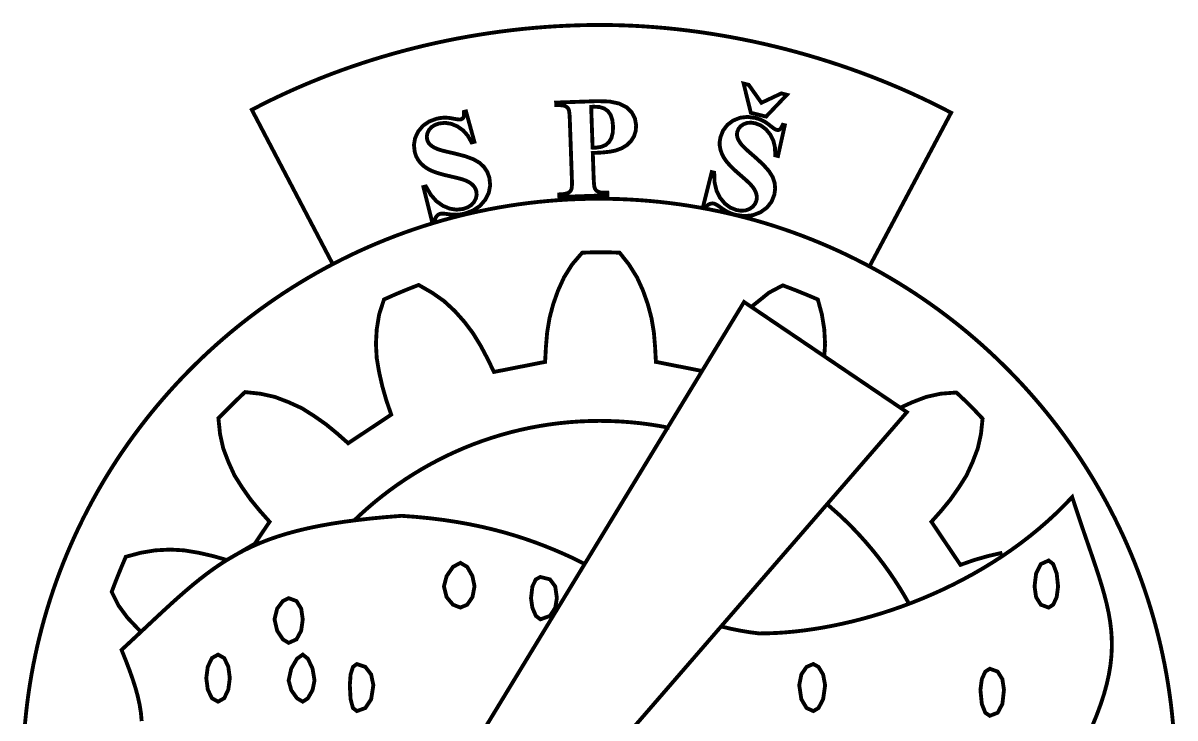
# Model space of a CAD drawing. Extents: x -0.59 to 0.41, y -0.83 to 0.48.
# Drawn here: x -0.54 to 0.356, y -0.064 to 0.477 of the extents above; entities that cross this region are included whole.
import ezdxf

# ---------------------------------------------------------------- set-up
doc = ezdxf.new("R2010")
doc.units = 0
doc.header["$LTSCALE"] = 0.000394
doc.layers.add('LAYER_1', color=7, linetype='CONTINUOUS')

msp = doc.modelspace()

# ---------------------------------------------------------------- linework, layer by layer
at = {"layer": 'LAYER_1', "color": 59, "linetype": 'CONTINUOUS', "const_width": 0.003}
for points in [[(0.119, 0.287705), (0.182217, 0.406764), (0.174724, 0.410646), (0.167146, 0.414429), (0.159488, 0.418106), (0.151752, 0.421681), (0.143941, 0.42515), (0.136059, 0.428512), (0.12811, 0.431768), (0.120098, 0.434913), (0.112024, 0.437953), (0.103894, 0.440882), (0.095713, 0.443697), (0.087476, 0.446398), (0.079197, 0.448988), (0.070874, 0.451461), (0.062512, 0.453819), (0.05411, 0.456059), (0.045677, 0.458181), (0.037213, 0.460181), (0.028724, 0.462063), (0.020213, 0.463819), (0.011681, 0.465457), (0.003134, 0.466969), (-0.005425, 0.468354), (-0.013992, 0.469614), (-0.022567, 0.470744), (-0.031146, 0.471748), (-0.03972, 0.472618), (-0.048291, 0.473358), (-0.056854, 0.473969), (-0.065406, 0.474445), (-0.073941, 0.474787), (-0.082461, 0.474992), (-0.090957, 0.475063), (-0.099445, 0.475), (-0.107945, 0.474811), (-0.116457, 0.4745), (-0.124969, 0.474063), (-0.133484, 0.4735), (-0.141996, 0.472819), (-0.150508, 0.472012), (-0.159012, 0.471079), (-0.167508, 0.470028), (-0.175992, 0.468854), (-0.184461, 0.467559), (-0.192913, 0.466142), (-0.201346, 0.464602), (-0.20976, 0.462945), (-0.218146, 0.461165), (-0.226508, 0.459268), (-0.234839, 0.457248), (-0.243134, 0.45511), (-0.251398, 0.452854), (-0.259618, 0.45048), (-0.267803, 0.447992), (-0.275941, 0.445382), (-0.284035, 0.442657), (-0.292083, 0.439815), (-0.300075, 0.436854), (-0.308016, 0.43378), (-0.315898, 0.430591), (-0.323724, 0.427283), (-0.331484, 0.423862), (-0.339181, 0.420327), (-0.346811, 0.416681), (-0.354374, 0.412917), (-0.361862, 0.409039), (-0.298693, 0.288547)], [(0.354874, -0.069102), (0.354122, -0.061331), (0.35324, -0.053594), (0.352224, -0.045898), (0.351079, -0.03824), (0.349803, -0.03063), (0.348402, -0.023059), (0.34687, -0.015531), (0.345217, -0.008051), (0.343437, -0.000618), (0.341531, 0.006768), (0.339508, 0.014102), (0.337358, 0.02139), (0.335091, 0.028622), (0.332705, 0.035807), (0.330201, 0.042937), (0.327583, 0.050008), (0.324846, 0.057028), (0.322, 0.063988), (0.319035, 0.07089), (0.315961, 0.077732), (0.312776, 0.084516), (0.309484, 0.091236), (0.306079, 0.097894), (0.302571, 0.104488), (0.298953, 0.111016), (0.295236, 0.117476), (0.291409, 0.12387), (0.287484, 0.130193), (0.283457, 0.136449), (0.279327, 0.142634), (0.275098, 0.148744), (0.270776, 0.154783), (0.26635, 0.160748), (0.261835, 0.166634), (0.257224, 0.172445), (0.25252, 0.178181), (0.24772, 0.183835), (0.242835, 0.189406), (0.237854, 0.194898), (0.232787, 0.200307), (0.227634, 0.20563), (0.222394, 0.21087), (0.217071, 0.216024), (0.211661, 0.221091), (0.206169, 0.226071), (0.200594, 0.230957), (0.194945, 0.235756), (0.189209, 0.240461), (0.183398, 0.245071), (0.177512, 0.249587), (0.171547, 0.254012), (0.165508, 0.258335), (0.159398, 0.262563), (0.153213, 0.266693), (0.146957, 0.27072), (0.140634, 0.274646), (0.13424, 0.278469), (0.12778, 0.282193), (0.121252, 0.285807), (0.114657, 0.289315), (0.108, 0.29272), (0.10128, 0.296012), (0.094496, 0.299197), (0.087654, 0.302272), (0.080752, 0.305232), (0.073791, 0.308083), (0.066772, 0.310819), (0.059697, 0.313441), (0.052571, 0.315941), (0.045386, 0.318327), (0.038154, 0.320594), (0.030866, 0.322744), (0.023528, 0.324768), (0.016146, 0.326673), (0.008709, 0.328453), (0.001228, 0.330106), (-0.006295, 0.331638), (-0.013866, 0.333039), (-0.021476, 0.334315), (-0.029134, 0.335461), (-0.036831, 0.336476), (-0.044567, 0.337358), (-0.052339, 0.33811), (-0.060154, 0.338728), (-0.068, 0.339209), (-0.075882, 0.339555), (-0.083799, 0.339764), (-0.091744, 0.339831), (-0.099697, 0.339764), (-0.107614, 0.339555), (-0.115496, 0.339209), (-0.123346, 0.338728), (-0.131157, 0.33811), (-0.138929, 0.337358), (-0.146665, 0.336476), (-0.154362, 0.335461), (-0.16202, 0.334315), (-0.16963, 0.333039), (-0.177201, 0.331638), (-0.184728, 0.330106), (-0.192209, 0.328453), (-0.199642, 0.326673), (-0.207028, 0.324768), (-0.214362, 0.322744), (-0.22165, 0.320594), (-0.228882, 0.318327), (-0.236067, 0.315941), (-0.243193, 0.313441), (-0.250268, 0.310819), (-0.257287, 0.308083), (-0.264248, 0.305232), (-0.27115, 0.302272), (-0.277992, 0.299197), (-0.284776, 0.296012), (-0.291496, 0.29272), (-0.298154, 0.289315), (-0.304744, 0.285807), (-0.311276, 0.282193), (-0.317736, 0.278469), (-0.32413, 0.274646), (-0.330457, 0.27072), (-0.336709, 0.266693), (-0.342894, 0.262563), (-0.349004, 0.258335), (-0.355043, 0.254012), (-0.361008, 0.249587), (-0.366898, 0.245071), (-0.372709, 0.240461), (-0.378441, 0.235756), (-0.384094, 0.230957), (-0.389665, 0.226071), (-0.395157, 0.221091), (-0.400567, 0.216024), (-0.405894, 0.21087), (-0.41113, 0.20563), (-0.416283, 0.200307), (-0.42135, 0.194898), (-0.426331, 0.189406), (-0.431217, 0.183835), (-0.436016, 0.178181), (-0.44072, 0.172445), (-0.445331, 0.166634), (-0.44985, 0.160748), (-0.454272, 0.154783), (-0.458594, 0.148744), (-0.462823, 0.142634), (-0.466953, 0.136449), (-0.47098, 0.130193), (-0.474906, 0.12387), (-0.478732, 0.117476), (-0.482453, 0.111016), (-0.486067, 0.104488), (-0.489579, 0.097894), (-0.49298, 0.091236), (-0.496276, 0.084516), (-0.499457, 0.077732), (-0.502531, 0.07089), (-0.505496, 0.063988), (-0.508343, 0.057028), (-0.511079, 0.050008), (-0.513697, 0.042937), (-0.516205, 0.035807), (-0.518587, 0.028622), (-0.520854, 0.02139), (-0.523, 0.014102), (-0.525028, 0.006768), (-0.526933, -0.000618), (-0.528713, -0.008051), (-0.530366, -0.015531), (-0.531898, -0.023059), (-0.533299, -0.03063), (-0.534575, -0.03824), (-0.53572, -0.045898), (-0.536736, -0.053594), (-0.537618, -0.061331), (-0.53837, -0.069102)], [(-0.012681, 0.206004), (-0.04748, 0.212858), (-0.048106, 0.224457), (-0.049047, 0.235748), (-0.050929, 0.247024), (-0.053748, 0.257681), (-0.057508, 0.268335), (-0.062213, 0.278681), (-0.06848, 0.288705), (-0.075685, 0.297803), (-0.080492, 0.29802), (-0.085508, 0.298098), (-0.090732, 0.298114), (-0.095429, 0.298098), (-0.10013, 0.29802), (-0.104835, 0.297803), (-0.112669, 0.288705), (-0.118933, 0.278681), (-0.123642, 0.268335), (-0.127402, 0.257681), (-0.13022, 0.247024), (-0.132102, 0.235748), (-0.133043, 0.224457), (-0.133669, 0.212858), (-0.173472, 0.205024), (-0.178488, 0.21537), (-0.183811, 0.225398), (-0.189772, 0.235118), (-0.196354, 0.24389), (-0.20387, 0.252346), (-0.212335, 0.260193), (-0.221736, 0.266772), (-0.232083, 0.272724), (-0.241157, 0.269173), (-0.250165, 0.265409), (-0.259039, 0.261445), (-0.262795, 0.249843), (-0.264677, 0.238252), (-0.265303, 0.226965), (-0.264677, 0.215685), (-0.262795, 0.204713), (-0.260291, 0.193744), (-0.257157, 0.182772), (-0.253394, 0.171803), (-0.286925, 0.149555), (-0.295394, 0.157075), (-0.304169, 0.16428), (-0.313571, 0.170866), (-0.322976, 0.176819), (-0.333315, 0.18152), (-0.343972, 0.185594), (-0.355252, 0.188098), (-0.367169, 0.189354), (-0.374063, 0.182819), (-0.380957, 0.175937), (-0.38785, 0.16898), (-0.386598, 0.15676), (-0.384091, 0.145472), (-0.380016, 0.134823), (-0.375311, 0.124472), (-0.369358, 0.115075), (-0.36278, 0.105677), (-0.355563, 0.096894), (-0.348051, 0.088437), (-0.359543, 0.071346)], [(0.08415, 0.226965), (0.083528, 0.238252), (0.081646, 0.249843), (0.078512, 0.261445), (0.069634, 0.265193), (0.060543, 0.26887), (0.051248, 0.272409), (0.040587, 0.266772), (0.026283, 0.255272)], [(-0.242437, -0.173906), (0.021114, 0.259492), (0.147803, 0.17376), (-0.095047, -0.106457)], [(0.083472, 0.216224), (0.083711, 0.219799), (0.08394, 0.223382), (0.08415, 0.226965)], [(0.222063, 0.064303), (0.211087, 0.061791), (0.200122, 0.058657), (0.189465, 0.054894), (0.166898, 0.088437), (0.174417, 0.096894), (0.18163, 0.105677), (0.188209, 0.115075), (0.194165, 0.124472), (0.19887, 0.134823), (0.202941, 0.145472), (0.205445, 0.15676), (0.206701, 0.168665), (0.200236, 0.175551), (0.193421, 0.182366), (0.186327, 0.189039), (0.174106, 0.188098), (0.162823, 0.185594), (0.152165, 0.18152), (0.141823, 0.176819)], [(-0.036882, 0.161531), (-0.044453, 0.162949), (-0.052094, 0.164157), (-0.059799, 0.16515), (-0.067571, 0.165929), (-0.075402, 0.166492), (-0.083291, 0.166831), (-0.091232, 0.166945), (-0.099173, 0.166831), (-0.107063, 0.166492), (-0.114894, 0.165929), (-0.122665, 0.16515), (-0.13037, 0.164157), (-0.138012, 0.162949), (-0.145583, 0.161531), (-0.153079, 0.159909), (-0.160496, 0.158083), (-0.167839, 0.156055), (-0.175094, 0.153831), (-0.182268, 0.151413), (-0.18935, 0.148803), (-0.196343, 0.146008), (-0.20324, 0.143024), (-0.210039, 0.139862), (-0.216736, 0.13652), (-0.223331, 0.133004), (-0.229815, 0.129315), (-0.236189, 0.125457), (-0.242453, 0.121429), (-0.248598, 0.117244), (-0.254622, 0.112894), (-0.260528, 0.10839), (-0.266303, 0.103732), (-0.271953, 0.098921), (-0.277469, 0.093965), (-0.28285, 0.088862)], [(0.003744, 0.006854), (0.010689, 0.005193), (0.017854, 0.00374), (0.02526, 0.002512), (0.032929, 0.00152), (0.039508, 0.001614), (0.046256, 0.001886), (0.053165, 0.002343), (0.06022, 0.002988), (0.067409, 0.003815), (0.074724, 0.004835), (0.08215, 0.006039), (0.089673, 0.007437), (0.097287, 0.009024), (0.10498, 0.010803), (0.112736, 0.012776), (0.120543, 0.014945), (0.128398, 0.017311), (0.13628, 0.019874), (0.144185, 0.022634), (0.152091, 0.025594), (0.159996, 0.02876), (0.167886, 0.032122), (0.175748, 0.035689), (0.183571, 0.039465), (0.191343, 0.043441), (0.199051, 0.04763), (0.206689, 0.052024), (0.214236, 0.056626), (0.221689, 0.061441), (0.229035, 0.066469), (0.236256, 0.071709), (0.243346, 0.077165), (0.250295, 0.082835), (0.257091, 0.088724), (0.263717, 0.094831), (0.270161, 0.101157), (0.276417, 0.107701), (0.279811, 0.097264), (0.283102, 0.087421), (0.286276, 0.078126), (0.289311, 0.069327), (0.292181, 0.060969), (0.29487, 0.053008), (0.29735, 0.045394), (0.299606, 0.038067), (0.301618, 0.030984), (0.303354, 0.024091), (0.304803, 0.017339), (0.305941, 0.010673), (0.30674, 0.004047), (0.307189, -0.002591), (0.30726, -0.009295), (0.306929, -0.01611), (0.306181, -0.023094), (0.304992, -0.030291), (0.303343, -0.037756), (0.301209, -0.045539), (0.298567, -0.053689), (0.295402, -0.06226), (0.291685, -0.071303)], [(0.149768, 0.024098), (0.146079, 0.030587), (0.142217, 0.036961), (0.138193, 0.043224), (0.134004, 0.04937), (0.129657, 0.055394), (0.125154, 0.061299), (0.120496, 0.067075), (0.115685, 0.072724), (0.110728, 0.07824), (0.105626, 0.083622), (0.100386, 0.088862), (0.095004, 0.093965), (0.085673, 0.102205)], [(-0.447579, -0.066701), (-0.44815, -0.06039), (-0.449146, -0.054063), (-0.450547, -0.047638), (-0.452346, -0.041039), (-0.454524, -0.034181), (-0.457071, -0.026992), (-0.459969, -0.01939), (-0.463205, -0.011295), (-0.456055, -0.004654), (-0.44924, 0.001724), (-0.442717, 0.007843), (-0.436453, 0.013705), (-0.430409, 0.019319), (-0.424551, 0.024693), (-0.418843, 0.029823), (-0.413244, 0.03472), (-0.407724, 0.03939), (-0.402244, 0.043831), (-0.396768, 0.048055), (-0.39126, 0.052063), (-0.385685, 0.055862), (-0.380004, 0.059457), (-0.374181, 0.06285), (-0.368181, 0.066047), (-0.361972, 0.069055), (-0.355508, 0.071878), (-0.348764, 0.07452), (-0.341693, 0.076988), (-0.334268, 0.07928), (-0.326445, 0.081409), (-0.318197, 0.083378), (-0.309476, 0.085189), (-0.300256, 0.08685), (-0.290496, 0.088366), (-0.280161, 0.089736), (-0.269217, 0.090972), (-0.257622, 0.092075), (-0.245346, 0.093055), (-0.233878, 0.092205), (-0.222878, 0.09111), (-0.212323, 0.089783), (-0.202193, 0.088236), (-0.192472, 0.086488), (-0.183138, 0.084547), (-0.174165, 0.082425), (-0.165539, 0.080142), (-0.15724, 0.077705), (-0.149244, 0.075134), (-0.141535, 0.072433), (-0.134087, 0.069626), (-0.126886, 0.066717), (-0.119909, 0.063724), (-0.113134, 0.060661), (-0.101697, 0.055008)], [(-0.359543, 0.071346), (-0.381268, 0.058657)], [(-0.381268, 0.058657), (-0.39224, 0.061791), (-0.403209, 0.064303), (-0.414488, 0.066185), (-0.425461, 0.066807), (-0.437055, 0.066185), (-0.448346, 0.064303), (-0.459937, 0.061165), (-0.463685, 0.052283), (-0.467366, 0.043197), (-0.470909, 0.033894), (-0.465583, 0.023244), (-0.458681, 0.013839), (-0.447362, 0.001882)]]:
    msp.add_lwpolyline(points, dxfattribs=at)
for points in [[(0.026374, 0.406728), (0.020768, 0.429461), (0.024756, 0.428469), (0.034618, 0.414496), (0.05013, 0.421803), (0.054441, 0.420724), (0.038256, 0.403764)], [(-0.096579, 0.375409), (-0.095866, 0.355035), (-0.095661, 0.351559), (-0.095331, 0.349071), (-0.094866, 0.347575), (-0.09422, 0.34663), (-0.093331, 0.345835), (-0.092189, 0.345189), (-0.090575, 0.344732), (-0.088283, 0.344504), (-0.085303, 0.344508), (-0.085236, 0.342508), (-0.122555, 0.341201), (-0.122626, 0.343201), (-0.119598, 0.343413), (-0.117307, 0.343811), (-0.115744, 0.344402), (-0.114685, 0.34513), (-0.113862, 0.34598), (-0.113283, 0.346949), (-0.112933, 0.348469), (-0.11278, 0.350965), (-0.112819, 0.354449), (-0.114488, 0.402114), (-0.114685, 0.405594), (-0.115016, 0.408087), (-0.115472, 0.409591), (-0.116118, 0.410535), (-0.117008, 0.411323), (-0.118146, 0.411961), (-0.11974, 0.412425), (-0.122043, 0.41265), (-0.125051, 0.412646), (-0.125122, 0.414657), (-0.093102, 0.41578), (-0.083535, 0.415484), (-0.075909, 0.413866), (-0.070224, 0.410933), (-0.06626, 0.407), (-0.063803, 0.402382), (-0.062854, 0.397083), (-0.063185, 0.392528), (-0.064524, 0.388402), (-0.066862, 0.384689), (-0.070091, 0.381547), (-0.074091, 0.379094), (-0.078862, 0.377327), (-0.083142, 0.376457), (-0.089051, 0.375819)], [(-0.097835, 0.411378), (-0.096724, 0.37963), (-0.095622, 0.379606), (-0.09472, 0.379598), (-0.094, 0.379614), (-0.089957, 0.380193), (-0.086618, 0.381626), (-0.083976, 0.383906), (-0.082094, 0.387067), (-0.081039, 0.391169), (-0.080811, 0.396197), (-0.081386, 0.401146), (-0.082724, 0.405087), (-0.084815, 0.408031), (-0.087665, 0.410043), (-0.09126, 0.411181), (-0.095614, 0.411449)], [(-0.195224, 0.407783), (-0.188705, 0.384161), (-0.190874, 0.383626), (-0.193768, 0.388819), (-0.197457, 0.392996), (-0.201953, 0.39615), (-0.206791, 0.398154), (-0.211543, 0.398898), (-0.216213, 0.398378), (-0.219461, 0.397228), (-0.222051, 0.395563), (-0.223988, 0.393386), (-0.225236, 0.390945), (-0.225732, 0.38848), (-0.225484, 0.385996), (-0.22498, 0.384512), (-0.224256, 0.383201), (-0.223319, 0.382075), (-0.221697, 0.380728), (-0.219661, 0.379508), (-0.217224, 0.378406), (-0.214488, 0.377535), (-0.210169, 0.376437), (-0.204272, 0.375094), (-0.195827, 0.372917), (-0.189236, 0.370445), (-0.184492, 0.367669), (-0.181134, 0.364453), (-0.178657, 0.360642), (-0.177051, 0.35624), (-0.176409, 0.350358), (-0.177457, 0.34465), (-0.180177, 0.339118), (-0.184354, 0.334276), (-0.18972, 0.330657), (-0.196272, 0.32826), (-0.198496, 0.327787), (-0.200681, 0.327488), (-0.202811, 0.32735), (-0.20513, 0.327413), (-0.207854, 0.32765), (-0.210984, 0.328067), (-0.212713, 0.328252), (-0.214177, 0.328252), (-0.215382, 0.328071), (-0.216291, 0.32772), (-0.217169, 0.327138), (-0.21802, 0.326311), (-0.218768, 0.325248), (-0.219327, 0.323969), (-0.219693, 0.322476), (-0.22163, 0.321996), (-0.228346, 0.348921), (-0.226409, 0.349402), (-0.22265, 0.342937), (-0.21824, 0.337906), (-0.213165, 0.334307), (-0.207827, 0.332106), (-0.202591, 0.331295), (-0.197461, 0.331874), (-0.193886, 0.333146), (-0.191024, 0.334996), (-0.18887, 0.337429), (-0.187488, 0.340165), (-0.186941, 0.342949), (-0.187232, 0.345764), (-0.187795, 0.347398), (-0.188654, 0.348921), (-0.189803, 0.350331), (-0.191232, 0.351614), (-0.192965, 0.352776), (-0.194992, 0.353807), (-0.197677, 0.354795), (-0.201358, 0.355839), (-0.206051, 0.356941), (-0.212685, 0.358508), (-0.218024, 0.360059), (-0.222067, 0.361598), (-0.22528, 0.36328), (-0.228087, 0.365244), (-0.230492, 0.367492), (-0.23248, 0.370031), (-0.234012, 0.372894), (-0.235079, 0.376075), (-0.235724, 0.381646), (-0.234839, 0.387008), (-0.232429, 0.392154), (-0.228717, 0.39661), (-0.223957, 0.399913), (-0.218146, 0.402071), (-0.215831, 0.402551), (-0.21352, 0.402835), (-0.211209, 0.402917), (-0.209299, 0.402815), (-0.207102, 0.402531), (-0.20461, 0.402071), (-0.202236, 0.401657), (-0.200433, 0.4015), (-0.199213, 0.401598), (-0.198382, 0.401909), (-0.197736, 0.40237), (-0.197268, 0.40298), (-0.196949, 0.403933), (-0.196795, 0.405402), (-0.196803, 0.40739)], [(0.052827, 0.396992), (0.047496, 0.373075), (0.045319, 0.373618), (0.045209, 0.379563), (0.043909, 0.38498), (0.041429, 0.389878), (0.038091, 0.393917), (0.034244, 0.396803), (0.029878, 0.398531), (0.026469, 0.399047), (0.023398, 0.398795), (0.020665, 0.397776), (0.018421, 0.396209), (0.016827, 0.394268), (0.015882, 0.391957), (0.015626, 0.390413), (0.01565, 0.388917), (0.015945, 0.387476), (0.016752, 0.385531), (0.017972, 0.383496), (0.019614, 0.381382), (0.021618, 0.379327), (0.024909, 0.376327), (0.029496, 0.372378), (0.035925, 0.366488), (0.040583, 0.361209), (0.043465, 0.356535), (0.044917, 0.352118), (0.045319, 0.347591), (0.044669, 0.342949), (0.042476, 0.337457), (0.038874, 0.332906), (0.033874, 0.329295), (0.027913, 0.326984), (0.021476, 0.326307), (0.014567, 0.327264), (0.012378, 0.327894), (0.010311, 0.328654), (0.008366, 0.329535), (0.006346, 0.330677), (0.004055, 0.332161), (0.001488, 0.334), (0.000043, 0.334976), (-0.001252, 0.335665), (-0.002402, 0.336075), (-0.003362, 0.336193), (-0.004413, 0.336087), (-0.005551, 0.335756), (-0.006713, 0.335165), (-0.007807, 0.334299), (-0.008831, 0.333157), (-0.010764, 0.333638), (-0.004055, 0.360567), (-0.002118, 0.360083), (-0.001835, 0.352606), (-0.000303, 0.346094), (0.002492, 0.340535), (0.006173, 0.336091), (0.010413, 0.332917), (0.015213, 0.331012), (0.018965, 0.330461), (0.022362, 0.330752), (0.025402, 0.331886), (0.027909, 0.333657), (0.029697, 0.335854), (0.030764, 0.33848), (0.031031, 0.340189), (0.030992, 0.341933), (0.030642, 0.343717), (0.029976, 0.34552), (0.028996, 0.347358), (0.027689, 0.34922), (0.02578, 0.351354), (0.02302, 0.354008), (0.01939, 0.357181), (0.014276, 0.361677), (0.010287, 0.365555), (0.007441, 0.368819), (0.005394, 0.371807), (0.003839, 0.374858), (0.002764, 0.377969), (0.002205, 0.38115), (0.002197, 0.384394), (0.002752, 0.387697), (0.004795, 0.392921), (0.008094, 0.397244), (0.012634, 0.400657), (0.018008, 0.402846), (0.02376, 0.403528), (0.029902, 0.402701), (0.032173, 0.402043), (0.034346, 0.401209), (0.036433, 0.400197), (0.038067, 0.399213), (0.039874, 0.397933), (0.041854, 0.396346), (0.043756, 0.394874), (0.045272, 0.39389), (0.046402, 0.393402), (0.047276, 0.393287), (0.048067, 0.39339), (0.048768, 0.393709), (0.049496, 0.394398), (0.050319, 0.395626), (0.051248, 0.397386)], [(-0.199579, 0.021657), (-0.194287, 0.023898), (-0.19022, 0.029795), (-0.188594, 0.038134), (-0.19022, 0.046138), (-0.194287, 0.053323), (-0.199579, 0.056445), (-0.205339, 0.053323), (-0.210291, 0.046138), (-0.212394, 0.038134), (-0.210291, 0.029795), (-0.205339, 0.023898)], [(0.258106, 0.021657), (0.261634, 0.023898), (0.264346, 0.029795), (0.265433, 0.038134), (0.264346, 0.048236), (0.261634, 0.055492), (0.258106, 0.058272), (0.252008, 0.055492), (0.248343, 0.048236), (0.247126, 0.038134), (0.248343, 0.029795), (0.252008, 0.023898)], [(-0.137331, 0.012504), (-0.129937, 0.015146), (-0.125803, 0.021453), (-0.124516, 0.028976), (-0.125803, 0.038134), (-0.129937, 0.043626), (-0.137331, 0.045457), (-0.140854, 0.043626), (-0.143563, 0.038134), (-0.14465, 0.028976), (-0.143563, 0.021453), (-0.140854, 0.015146)], [(-0.33322, -0.005803), (-0.327114, -0.003094), (-0.323457, 0.003689), (-0.322236, 0.012504), (-0.323457, 0.020843), (-0.327114, 0.02674), (-0.33322, 0.028976), (-0.337693, 0.02674), (-0.342169, 0.020843), (-0.344205, 0.012504), (-0.342169, 0.003689), (-0.337693, -0.003094)], [(-0.388142, -0.051571), (-0.383331, -0.048858), (-0.380142, -0.042079), (-0.378988, -0.033268), (-0.380142, -0.024449), (-0.383331, -0.017669), (-0.388142, -0.014957), (-0.392957, -0.017669), (-0.396146, -0.024449), (-0.397299, -0.033268), (-0.396146, -0.042079), (-0.392957, -0.048858)], [(-0.322236, -0.051571), (-0.318236, -0.048929), (-0.314642, -0.042622), (-0.313083, -0.035098), (-0.314642, -0.025803), (-0.318236, -0.018142), (-0.322236, -0.014957), (-0.326709, -0.018142), (-0.331185, -0.025803), (-0.33322, -0.035098), (-0.331185, -0.042622), (-0.326709, -0.048929)], [(-0.280126, -0.058894), (-0.273551, -0.05652), (-0.269008, -0.049673), (-0.267311, -0.038756), (-0.269008, -0.030417), (-0.273551, -0.02452), (-0.280126, -0.022283), (-0.283181, -0.02452), (-0.285012, -0.030417), (-0.285622, -0.038756), (-0.285012, -0.049673), (-0.283181, -0.05652)], [(0.075031, -0.058894), (0.079035, -0.05652), (0.082626, -0.049673), (0.084189, -0.038756), (0.082626, -0.030417), (0.079035, -0.02452), (0.075031, -0.022283), (0.069744, -0.02452), (0.065681, -0.030417), (0.064055, -0.038756), (0.065681, -0.049673), (0.069744, -0.05652)], [(0.212335, -0.062555), (0.218441, -0.060185), (0.222106, -0.053335), (0.223327, -0.042417), (0.222106, -0.034079), (0.218441, -0.028177), (0.212335, -0.025937), (0.208815, -0.028177), (0.206102, -0.034079), (0.205016, -0.042417), (0.206102, -0.053335), (0.208815, -0.060185)]]:
    msp.add_lwpolyline(points, close=True, dxfattribs=at)

doc.saveas('drawing.dxf')
